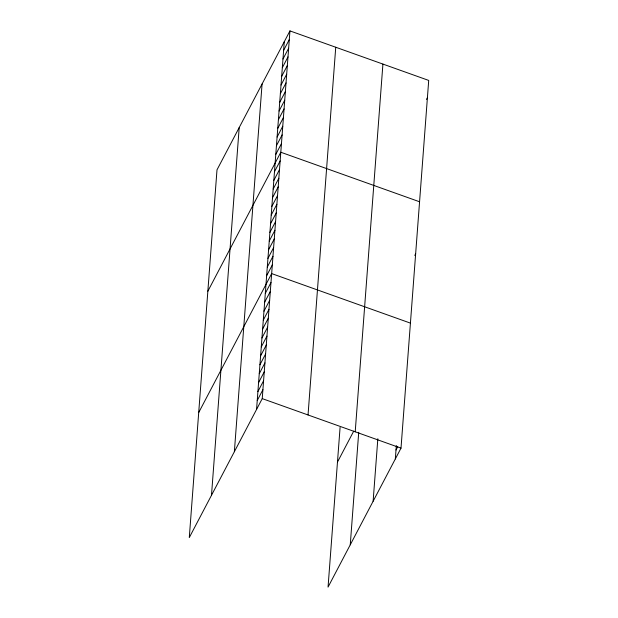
<?xml version="1.0" encoding="UTF-8"?>
<svg xmlns="http://www.w3.org/2000/svg" width="618" height="618" viewBox="0 0 618 618"><rect width="100%" height="100%" fill="white"/><g stroke="black" fill="none" stroke-linecap="round" stroke-linejoin="round"><path stroke-width="0.93" d="M211.487 495.288L239.197 127.571M234.361 451.719L262.078 84.002M256.563 409.425L284.28 41.707M289.95 30.9L216.995 169.857L189.286 537.575L262.241 398.618L289.95 30.9L428.714 80.425L401.005 448.143L328.05 587.1L340.085 427.409M308.034 414.964L335.744 47.246M355.211 431.797L382.921 64.079M350.251 544.813L358.726 432.291M373.125 501.237L377.837 438.726M395.327 458.95L396.339 445.555M283.623 50.375L289.301 39.567M282.974 59.042L288.645 48.235M282.318 67.71L287.996 56.902M281.661 76.377L287.339 65.57M281.012 85.045L286.69 74.237M280.356 93.712L286.034 82.905M279.707 102.379L285.377 91.572M279.05 111.047L284.728 100.24M278.401 119.714L284.071 108.907M277.745 128.382L283.423 117.574M277.096 137.049L282.766 126.242M276.439 145.724L282.117 134.909M275.782 154.392L281.46 143.577M207.857 291.209L280.811 152.244L419.568 201.769M274.477 171.727L280.155 160.912M273.828 180.394L279.498 169.579M273.171 189.062L278.849 178.247M272.523 197.729L278.193 186.914M271.866 206.397L277.544 195.582M271.217 215.064L276.887 204.257M270.56 223.731L276.238 212.924M269.904 232.399L275.582 221.592M269.255 241.066L274.933 230.259M268.598 249.734L274.276 238.927M267.949 258.401L273.619 247.594M267.293 267.069L272.971 256.261M266.644 275.736L272.314 264.929M198.71 412.554L271.665 273.596L410.422 323.114M265.315 293.334L270.993 282.526M264.643 302.264L270.321 291.457M263.971 311.194L269.641 300.387M263.299 320.124L268.969 309.317M262.627 329.054L268.297 318.247M261.947 337.984L267.625 327.177M261.275 346.914L266.953 336.107M260.603 355.844L266.281 345.037M259.931 364.774L265.609 353.967M259.259 373.705L264.937 362.897M258.587 382.635L264.257 371.827M257.915 391.565L263.585 380.758M257.243 400.495L262.913 389.688M426.536 99.421L427.409 97.76M414.778 255.435L415.651 253.774M337.467 462.079L353.697 431.171M395.999 450.02L397.745 446.69M262.241 398.618L401.005 448.143"/></g></svg>
